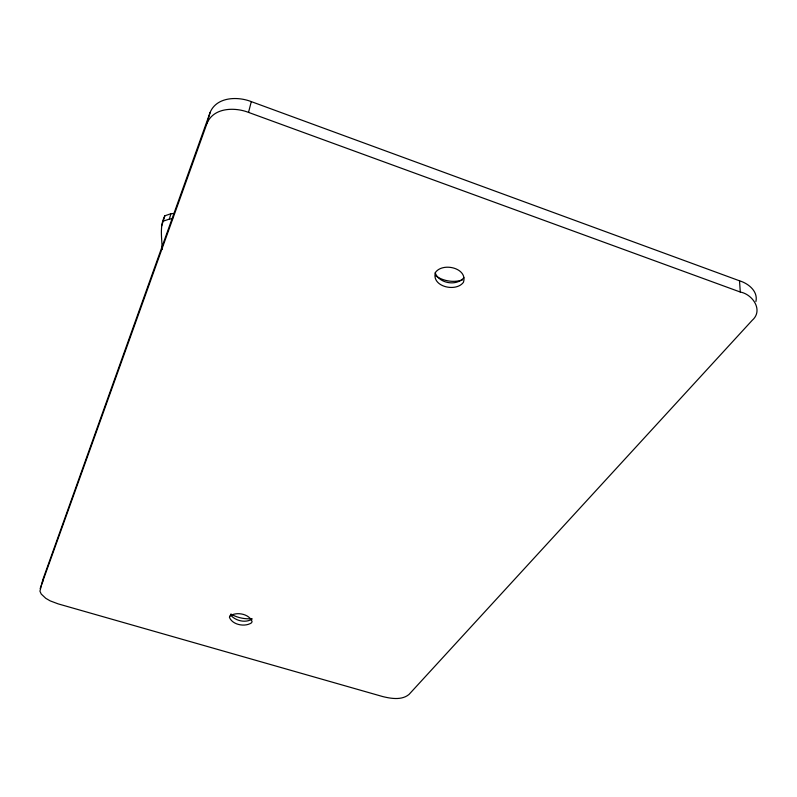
<?xml version="1.0" encoding="UTF-8"?>
<svg xmlns="http://www.w3.org/2000/svg" width="797" height="797" viewBox="0 0 797 797"><rect width="100%" height="100%" fill="white"/><g stroke="black" fill="none" stroke-linecap="round" stroke-linejoin="round"><path stroke-width="1.2" d="M174.214 213.457L170.927 213.726L164.83 215.798C159.32 226.378 162.05 238.124 162.14 249.431M755.915 301.525C758.236 291.274 748.313 283.433 739.516 280.803L251.294 101.617C237.616 96.218 216.525 96.796 210.099 112.497L42.869 579.549L39.94 591.205L41.235 594.044L45.778 598.328L50.201 600.888L58.161 603.877L382.739 696.568C391.148 698.62 401.768 700.424 408.991 694.466L752.219 320.294C763.646 310.312 752.617 294.262 740.283 292.031L248.525 112.397C234.786 107.017 213.586 107.465 207.061 123.216L40.149 588.604M42.869 579.549L42.649 582.169M248.525 112.397L251.294 101.617M207.061 123.216L210.099 112.497M161.512 226.129L163.265 221.148L169.372 219.075L170.927 213.726M163.265 221.148L164.83 215.798M463.894 277.715C456.532 286.422 439.346 283.563 435.192 272.953M252.31 618.9C245.865 623.413 235.225 620.913 230.502 614.876M462.459 279.946C453.722 282.796 443.53 281.211 435.979 276.011M169.372 219.075L172.67 218.816M251.493 618.701C244.36 619.249 237.048 617.655 230.871 614.019M739.516 280.803L740.283 292.031M435.431 272.474C431.197 286.601 455.954 292.529 463.436 282.317C468.038 268.111 442.803 261.994 435.431 272.474M229.925 616.031L229.436 617.326C232.435 624.987 245.077 627.289 251.563 622.796L252.081 621.511C249.192 613.78 236.36 611.438 229.925 616.031"/></g></svg>
